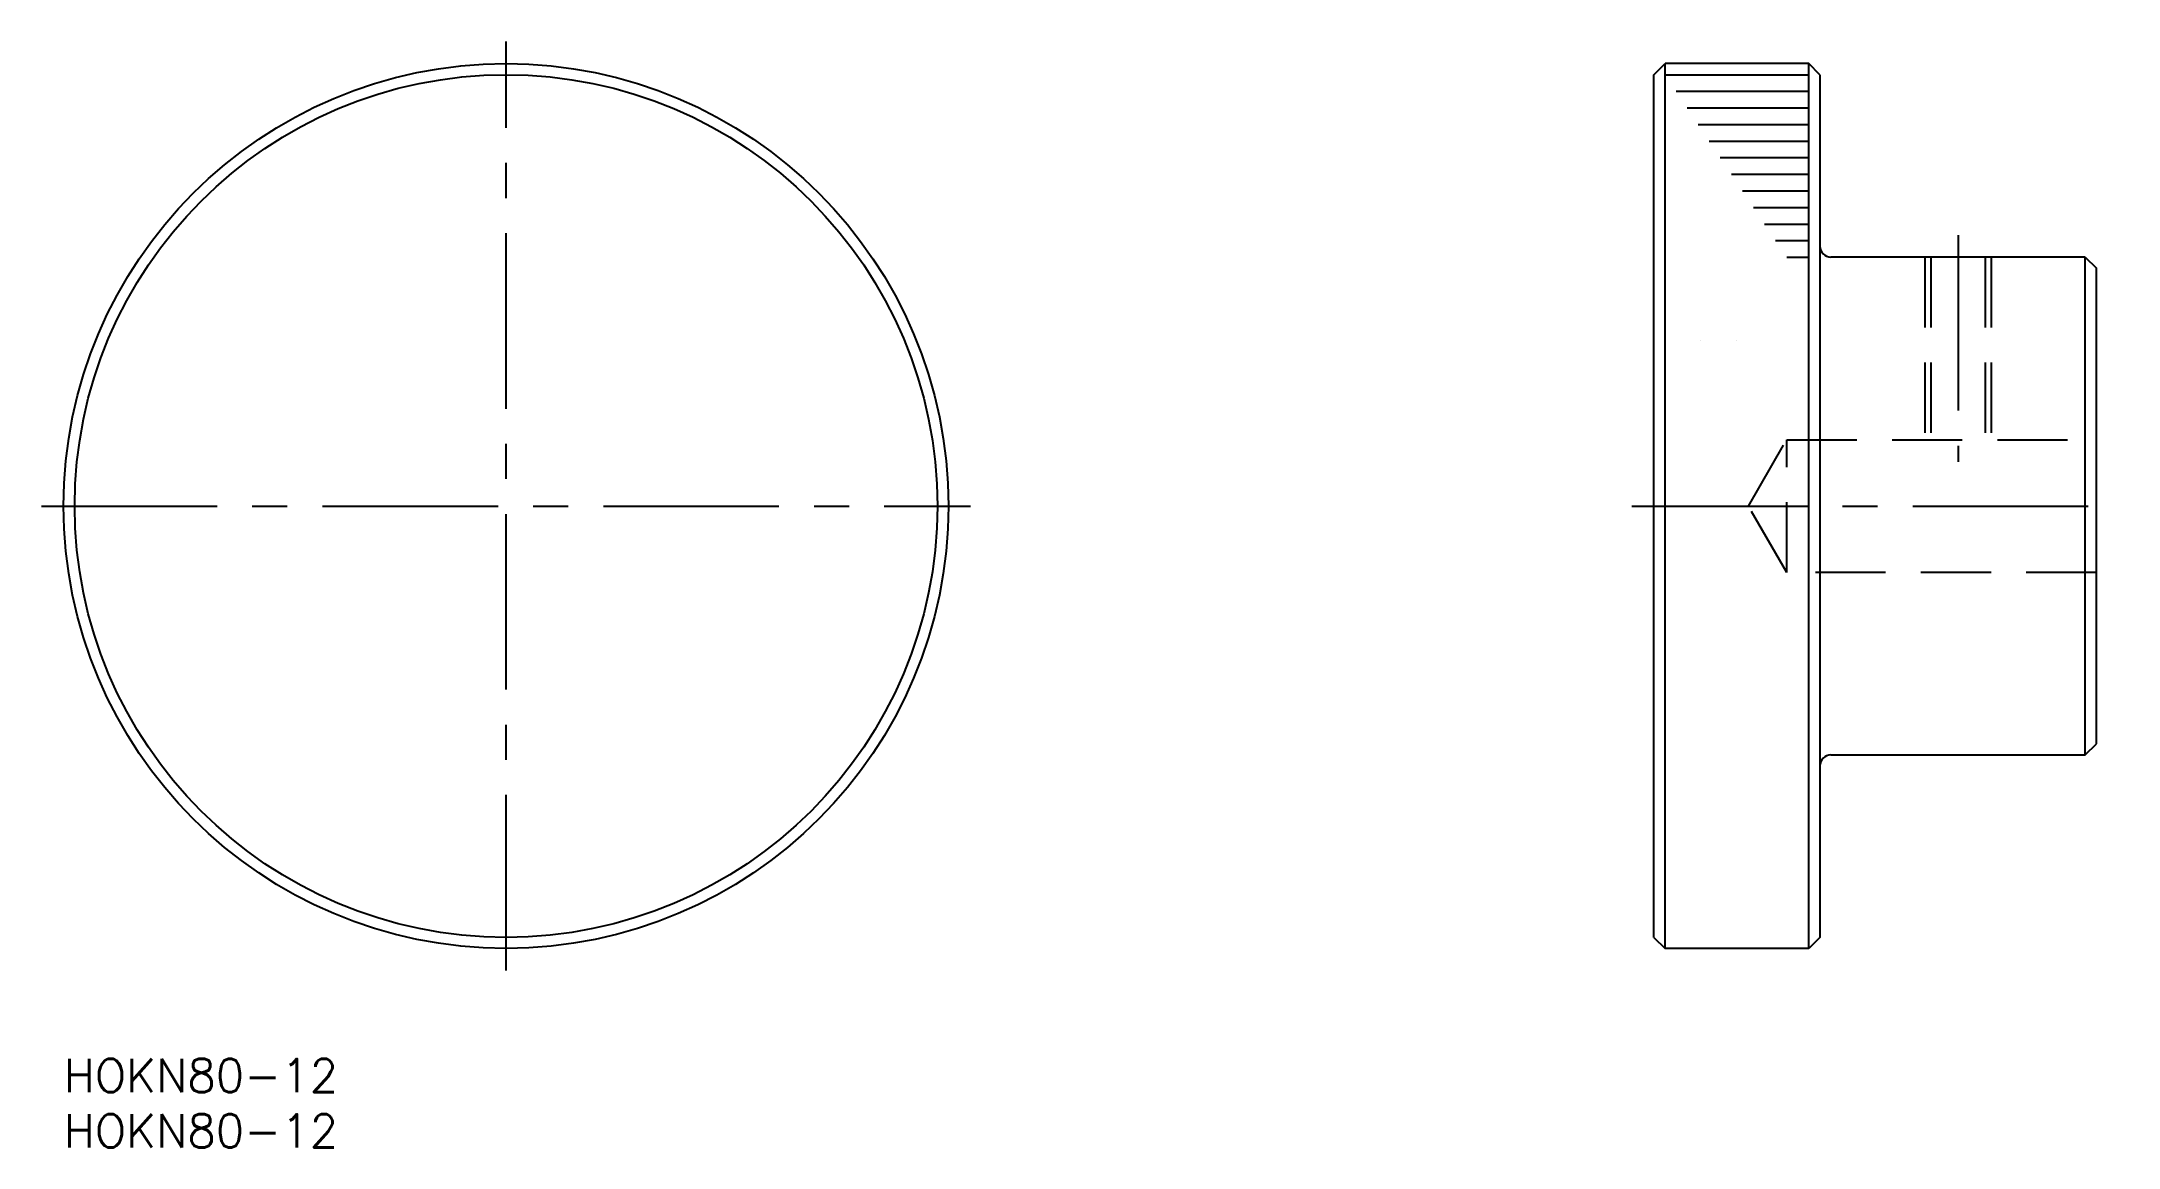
# Model space of a CAD drawing. Extents: x -2 to 186, y -8 to 92.
import ezdxf

# ---------------------------------------------------------------- set-up
doc = ezdxf.new("R2010")
doc.units = 0
doc.header["$LTSCALE"] = 0.5
for name, pattern in [('CENTER', [50.8, 31.75, -6.35, 6.35, -6.35]), ('DASHED', [19.05, 12.7, -6.35]), ('PHANTOM', [63.5, 31.75, -6.35, 6.35, -6.35, 6.35, -6.35])]:
    doc.linetypes.add(name, pattern=pattern)
for name, color, linetype in [('MSM_CENTER', 1, 'CENTER'), ('MSM_CONTINUOUS', 7, 'CONTINUOUS'), ('MSM_DASHED', 4, 'DASHED'), ('MSM_IMAGINARY', 6, 'PHANTOM'), ('MSM_PART_NUMBER', 7, 'CONTINUOUS')]:
    doc.layers.add(name, color=color, linetype=linetype)
doc.styles.get("Standard").update_dxf_attribs({"font": 'txt.shx', "height": 3, "bigfont": 'bigfont.shx'})

# ---------------------------------------------------------------- blocks, each defined once
blk = doc.blocks.new('*U4')
at = {"layer": 'MSM_PART_NUMBER'}
blk.add_text('HOKN80-12', height=3, dxfattribs=at).set_placement((0, -3))
blk = doc.blocks.new('*U5')
at = {"layer": 'MSM_PART_NUMBER'}
blk.add_text('HOKN80-12', height=3, dxfattribs=at).set_placement((0, -8))

msp = doc.modelspace()

# ---------------------------------------------------------------- linework, layer by layer
at = {"layer": 'MSM_CENTER'}
for p, q in [((40, 8), (40, 92)), ((171.3, 74.5), (171.3, 54)), ((-2, 50), (82, 50)), ((141.8, 50), (185.8, 50))]:
    msp.add_line(p, q, dxfattribs=at)
at = {"layer": 'MSM_CONTINUOUS'}
for p, q in [((143.8, 89), (144.8, 90)), ((143.8, 11), (143.8, 89)), ((144.8, 10), (144.8, 90)), ((157.8, 90), (144.8, 90)), ((157.8, 10), (157.8, 90)), ((158.8, 89), (157.8, 90)), ((158.8, 89), (158.8, 11)), ((182.8, 72.5), (159.8, 72.5)), ((182.8, 27.5), (182.8, 72.5)), ((182.8, 72.5), (183.8, 71.5)), ((183.8, 28.5), (183.8, 71.5)), ((182.8, 27.5), (183.8, 28.5)), ((159.8, 27.5), (182.8, 27.5)), ((143.8, 11), (144.8, 10)), ((157.8, 10), (144.8, 10)), ((158.8, 11), (157.8, 10))]:
    msp.add_line(p, q, dxfattribs=at)
for radius in [40, 39]:
    msp.add_circle((40, 50), radius, dxfattribs=at)
for centre, start, end in [((159.8, 73.5), 180, 270), ((159.8, 26.5), 90, 180)]:
    msp.add_arc(centre, 1, start, end, dxfattribs=at)
at = {"layer": 'MSM_DASHED'}
for p, q in [((168.3, 72.5), (168.3, 56)), ((168.8415, 72.5), (168.8415, 56)), ((173.7585, 72.5), (173.7585, 56)), ((174.3, 72.5), (174.3, 56)), ((152.3359, 50), (155.8, 56)), ((155.8, 56), (183.8, 56)), ((155.8, 44), (155.8, 56)), ((155.8, 44), (152.3359, 50)), ((183.8, 44), (155.8, 44))]:
    msp.add_line(p, q, dxfattribs=at)
at = {"layer": 'MSM_IMAGINARY'}
for p, q in [((144.8, 89), (157.8, 89)), ((145.8, 87.5), (157.8, 87.5)), ((146.8, 86), (157.8, 86)), ((147.8, 84.5), (157.8, 84.5)), ((148.8, 83), (157.8, 83)), ((149.8, 81.5), (157.8, 81.5)), ((150.8, 80), (157.8, 80)), ((151.8, 78.5), (157.8, 78.5)), ((152.8, 77), (157.8, 77)), ((153.8, 75.5), (157.8, 75.5)), ((154.8, 74), (157.8, 74)), ((155.8, 72.5), (157.8, 72.5)), ((148.05, 65), (148.0499, 65)), ((151.3, 65), (151.3, 65.0001))]:
    msp.add_line(p, q, dxfattribs=at)

# ---------------------------------------------------------------- block references
at = {"layer": 'MSM_CONTINUOUS'}
for name in ['*U4', '*U5']:
    msp.add_blockref(name, (0, 0), dxfattribs=at)

doc.saveas('drawing.dxf')
